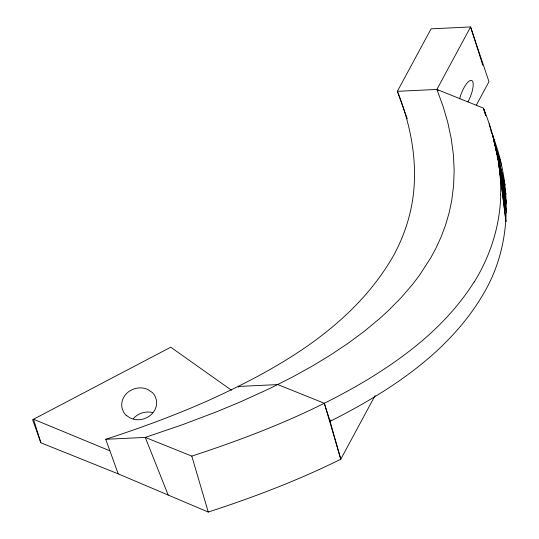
<?xml version="1.0" encoding="UTF-8"?>
<svg xmlns="http://www.w3.org/2000/svg" width="539" height="539" viewBox="0 0 539 539"><rect width="100%" height="100%" fill="white"/><g stroke="black" fill="none" stroke-linecap="round" stroke-linejoin="round"><path stroke-width="0.81" d="M500.637 194.889C501.418 165.136 494.506 135.612 483.429 108.137L436.9 89.434L397.384 91.32C410.745 124.839 417.866 161.43 412.975 197.469A192.268 171.766 -17.7 0 1 393.827 255.082C353.766 325.623 280.361 367.787 208.613 400.41C175.087 415.279 140.625 427.973 105.752 439.292L118.189 473.855L208.243 512.05C253.498 497.349 298.114 480.384 340.776 459.228L375.083 395.579M105.752 439.292L145.267 437.399L181.859 424.927L216.146 411.971L240.347 401.926L270.598 388.107L291.976 377.313L312.121 366.183L330.939 354.763L348.416 343.067L364.553 331.081L379.362 318.812L388.491 310.471L401.07 297.73L412.308 284.7L419.066 275.853L430.789 257.79L435.761 248.567L441.138 236.857L445.591 224.952L449.115 212.851L451.716 200.555L453.609 185.531L454.161 170.223L453.38 154.639L451.264 138.759L447.815 122.602L443.024 106.156L436.9 89.434L470.587 26.95L431.065 28.843L397.384 91.32L407.282 118.816M476.294 105.206L488.974 81.685L470.587 26.95L482.816 65.286M330.899 419.901L330.104 421.377L340.776 459.228L324.323 403.28L277.801 384.576L238.285 386.463L238.541 387.184M474.118 281.863C448.239 323.312 409.007 354.386 367.726 379.51C312.721 412.571 252.643 436.233 191.79 456.102L145.267 437.399L168.181 495.058M231.514 390.256L170.755 347.19L32.583 419.733L40.87 442.775L118.189 473.855M109.902 450.82L33.519 419.241L40.87 442.775M436.9 89.434L438.281 90.397M126.2 415.326L130.425 418.102A19.094 17.059 -17.7 0 0 135.289 419.537L136.407 419.679A15.698 14.027 -17.7 0 0 137.512 419.746A17.679 15.799 -17.7 0 0 156.425 400.133L155.117 396.306A16.439 14.688 -17.7 0 0 152.369 392.554L148.023 389.589A18.946 16.925 -17.7 0 0 143.145 388.107L142 387.952A15.799 14.122 -17.7 0 0 140.868 387.885A17.888 15.981 -17.7 0 0 132.237 389.63L129.683 390.984A17.457 15.597 -17.7 0 0 123.141 398.449A17.632 15.752 -17.7 0 0 122.124 408.367L123.492 411.877A16.46 14.708 -17.7 0 0 126.2 415.326M491.177 131.711C511.626 182.195 512.576 241.89 485.545 290.191C451.561 351.044 390.762 390.607 330.104 421.377L324.323 403.28M485.686 115.218L483.429 108.137L485.706 115.346M497.874 153.393L498.595 155.656M498.838 156.404L500.758 162.441M494.054 141.791L501.641 165.83M191.79 456.102L208.243 512.05M489.19 123.754L491.501 132.709M495.705 148.986L496.338 151.425M496.756 153.056L504.955 184.796L492.471 134.373L495.233 146.648M495.604 148.286L496.338 151.56M496.709 153.197L505.912 194.128L493.933 139.736L495.88 149.647M497.174 156.263L497.497 157.914M498.791 164.523L499.114 166.174M499.922 170.304L506.404 203.358L497.531 156.014L506.417 212.487L498.454 161.498L505.973 221.522L499.222 167.009M459.632 98.839A15.287 4.797 -68.3 0 1 471.618 80.466A15.287 4.797 -68.3 0 1 467.886 101.878M500.731 194.889A196.91 175.909 -17.7 0 1 474.28 281.937M133.308 418.702A17.632 15.752 -17.7 0 1 152.456 412.544"/></g></svg>
